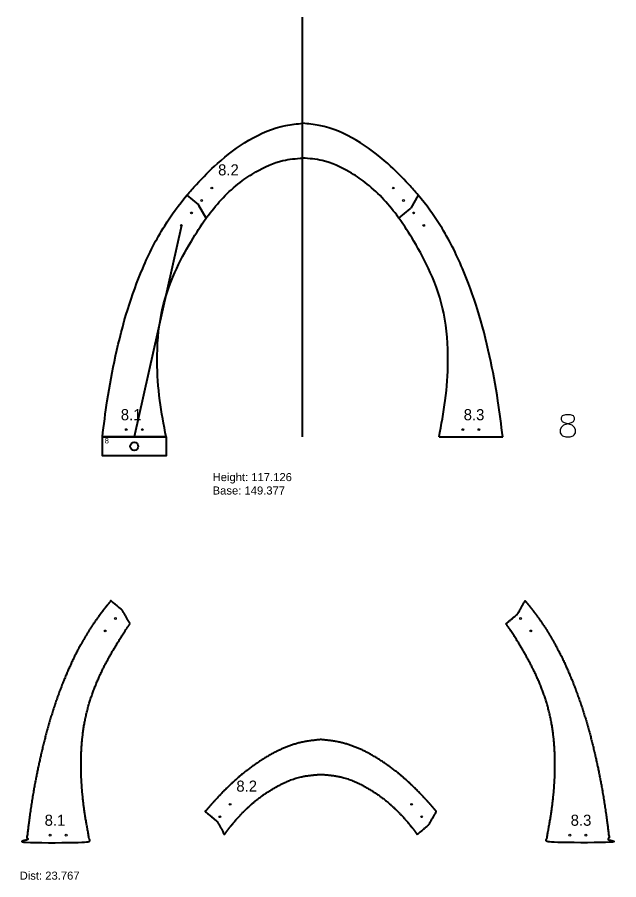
# Model space of a CAD drawing. Header units: inches. Extents: x -1683 to 11264, y -1696 to 4470.
# Drawn here: x 328.9 to 553.3, y 29.5 to 351.6 of the extents above; entities that cross this region are included whole.
import ezdxf

# ---------------------------------------------------------------- set-up
doc = ezdxf.new("R2010")
doc.units = ezdxf.units.IN
doc.header["$MEASUREMENT"] = 0
doc.layers.add('Anchoring', color=1, linetype='Continuous')
doc.layers.add('Annotation', color=7, linetype='Continuous', lineweight=9)
doc.layers.add('Drilling', color=3, linetype='Continuous', lineweight=13)
doc.styles.get("Standard").update_dxf_attribs({"font": 'Arial.ttf'})
doc.styles.add('Tw Cen MT', font='')
doc.styles.get('Tw Cen MT').set_extended_font_data('Tw Cen MT')

msp = doc.modelspace()

# ---------------------------------------------------------------- linework, layer by layer
for p, q in [((435.336, 194.838), (435.336, 351.578)), ((392.205, 285.112), (396.432, 281.592)), ((478.467, 285.112), (475.749, 280.33)), ((399.38, 276.536), (396.662, 281.318)), ((471.292, 276.536), (475.519, 280.055)), ((384.414, 194.838), (360.647, 194.838)), ((486.258, 194.838), (510.025, 194.838))]:
    msp.add_line(p, q)
for centre, start, end in [((395.793, 280.824), 29.61208, 50.21983), ((474.879, 280.824), 309.78017, 330.38792)]:
    msp.add_arc(centre, 1, start, end)
for points, knots in [([(392.205, 285.112), (393.34, 286.469), (396.944, 290.59), (404.227, 297.937), (415.028, 306.149), (426.209, 311.062), (433.245, 311.757), (435.336, 311.964)], [96.9492748, 96.9492748, 96.9492748, 96.9492748, 102.2464468, 113.3375974, 127.9416219, 142.8153982, 149.1032134, 149.1032134, 149.1032134, 149.1032134]), ([(478.467, 285.112), (477.332, 286.469), (473.728, 290.59), (466.445, 297.937), (455.644, 306.149), (444.462, 311.062), (437.427, 311.757), (435.336, 311.964)], [96.9492748, 96.9492748, 96.9492748, 96.9492748, 102.2464468, 113.3375974, 127.9416219, 142.8153982, 149.1032134, 149.1032134, 149.1032134, 149.1032134]), ([(399.38, 276.536), (399.645, 276.903), (403.282, 281.867), (409.15, 288.204), (418.897, 294.648), (426.737, 298.302), (432.867, 298.786), (435.336, 298.981)], [85.9634453, 85.9634453, 85.9634453, 85.9634453, 87.3194161, 104.382305, 111.4292321, 122.3862519, 129.7775137, 129.7775137, 129.7775137, 129.7775137]), ([(471.292, 276.536), (471.027, 276.903), (467.39, 281.867), (461.522, 288.204), (451.775, 294.648), (443.934, 298.302), (437.805, 298.786), (435.336, 298.981)], [85.9634453, 85.9634453, 85.9634453, 85.9634453, 87.3194161, 104.382305, 111.4292321, 122.3862519, 129.7775137, 129.7775137, 129.7775137, 129.7775137]), ([(360.647, 194.838), (361.209, 199.357), (362.471, 209.502), (365.422, 225.442), (369.669, 242.012), (375.567, 258.396), (382.812, 272.88), (389.184, 281.497), (392.205, 285.112)], [0, 0, 0, 0, 13.6596473, 30.6659379, 48.5972188, 64.9107797, 82.8410932, 96.9492748, 96.9492748, 96.9492748, 96.9492748]), ([(510.025, 194.838), (509.463, 199.357), (508.201, 209.502), (505.25, 225.442), (501.003, 242.012), (495.105, 258.396), (487.86, 272.88), (481.488, 281.497), (478.467, 285.112)], [0, 0, 0, 0, 13.6596473, 30.6659379, 48.5972188, 64.9107797, 82.8410932, 96.9492748, 96.9492748, 96.9492748, 96.9492748]), ([(384.414, 194.838), (383.552, 199.38), (381.78, 208.714), (380.697, 224.206), (381.834, 240.536), (386.9, 255.625), (393.221, 267.189), (397.392, 273.778), (399.38, 276.536)], [0, 0, 0, 0, 13.8592311, 28.4796601, 46.5034806, 62.5620392, 75.7829757, 85.9634453, 85.9634453, 85.9634453, 85.9634453]), ([(486.258, 194.838), (487.12, 199.38), (488.892, 208.714), (489.975, 224.206), (488.838, 240.536), (483.772, 255.625), (477.451, 267.189), (473.28, 273.778), (471.292, 276.536)], [0, 0, 0, 0, 13.8592311, 28.4796601, 46.5034806, 62.5620392, 75.7829757, 85.9634453, 85.9634453, 85.9634453, 85.9634453])]:
    msp.add_open_spline(points, degree=3, knots=knots)
for points, weights, knots in [([(370.967, 125.09), (368.98, 122.332), (364.809, 115.742), (358.487, 104.179), (353.422, 89.089), (352.284, 72.76), (353.367, 57.267), (355.139, 47.934), (356.001, 43.392), (348.079, 43.392), (340.157, 43.392), (332.235, 43.392), (332.797, 47.911), (334.058, 58.056), (337.009, 73.996), (341.256, 90.565), (347.154, 106.95), (354.399, 121.433), (360.771, 130.05), (363.792, 133.666), (365.201, 132.492), (366.611, 131.319), (368.02, 130.146), (368.112, 130.069), (368.19, 129.977), (368.249, 129.872), (369.155, 128.278), (370.061, 126.684), (370.967, 125.09)], [1, 1, 1, 1, 1, 1, 1, 1, 1, 1, 1, 1, 1, 1, 1, 1, 1, 1, 1, 1, 1, 1, 1, 0.989248627568, 0.989248627568, 1, 1, 1, 1], [0, 0, 0, 0, 10.1804697, 23.4014062, 39.4599647, 57.4837852, 72.1042143, 85.9634453, 85.9634453, 85.9634453, 86.9634453, 86.9634453, 86.9634453, 100.6230926, 117.6293832, 135.5606641, 151.8742251, 169.8045386, 183.9127201, 183.9127201, 183.9127201, 184.9127201, 184.9127201, 184.9127201, 185.2723932, 185.2723932, 185.2723932, 186.2723932, 186.2723932, 186.2723932, 186.2723932]), ([(511.212, 125.09), (513.199, 122.332), (517.37, 115.742), (523.692, 104.179), (528.757, 89.089), (529.895, 72.76), (528.812, 57.267), (527.04, 47.934), (526.178, 43.392), (534.1, 43.392), (542.022, 43.392), (549.944, 43.392), (549.382, 47.911), (548.121, 58.056), (545.169, 73.996), (540.923, 90.565), (535.025, 106.95), (527.779, 121.433), (521.408, 130.05), (518.387, 133.666), (517.481, 132.072), (516.575, 130.477), (515.669, 128.883), (515.609, 128.779), (515.532, 128.686), (515.439, 128.609), (514.03, 127.436), (512.621, 126.263), (511.212, 125.09)], [1, 1, 1, 1, 1, 1, 1, 1, 1, 1, 1, 1, 1, 1, 1, 1, 1, 1, 1, 1, 1, 1, 1, 0.989248627568, 0.989248627568, 1, 1, 1, 1], [0, 0, 0, 0, 10.1804697, 23.4014062, 39.4599647, 57.4837852, 72.1042143, 85.9634453, 85.9634453, 85.9634453, 86.9634453, 86.9634453, 86.9634453, 100.6230926, 117.6293832, 135.5606641, 151.8742251, 169.8045386, 183.9127201, 183.9127201, 183.9127201, 184.9127201, 184.9127201, 184.9127201, 185.2723932, 185.2723932, 185.2723932, 186.2723932, 186.2723932, 186.2723932, 186.2723932]), ([(403.47, 51.183), (403.411, 51.287), (403.333, 51.38), (403.241, 51.457), (401.832, 52.63), (400.423, 53.803), (399.013, 54.977), (400.148, 56.334), (403.752, 60.455), (411.035, 67.802), (421.836, 76.014), (433.018, 80.926), (440.054, 81.622), (442.144, 81.829), (444.235, 81.622), (451.271, 80.926), (462.453, 76.014), (473.253, 67.802), (480.536, 60.455), (484.14, 56.334), (485.275, 54.977), (484.369, 53.382), (483.463, 51.788), (482.557, 50.194), (482.497, 50.09), (482.42, 49.997), (482.328, 49.92), (480.918, 48.747), (479.509, 47.574), (478.1, 46.401), (477.836, 46.768), (474.198, 51.732), (468.33, 58.069), (458.583, 64.513), (450.743, 68.167), (444.613, 68.651), (442.144, 68.845), (439.675, 68.651), (433.546, 68.167), (425.705, 64.513), (415.958, 58.069), (410.09, 51.732), (406.453, 46.768), (406.188, 46.401), (405.282, 47.995), (404.376, 49.589), (403.47, 51.183)], [1, 0.989248627568, 0.989248627568, 1, 1, 1, 1, 1, 1, 1, 1, 1, 1, 1, 1, 1, 1, 1, 1, 1, 1, 1, 1, 1, 0.989248627568, 0.989248627568, 1, 1, 1, 1, 1, 1, 1, 1, 1, 1, 1, 1, 1, 1, 1, 1, 1, 1, 1, 1, 1], [0, 0, 0, 0, 0.3596731, 0.3596731, 0.3596731, 1.3596731, 1.3596731, 1.3596731, 6.6568451, 17.7479957, 32.3520202, 47.2257965, 53.5136118, 53.5136118, 53.5136118, 59.801427, 74.6752033, 89.2792279, 100.3703784, 105.6675504, 105.6675504, 105.6675504, 106.6675504, 106.6675504, 106.6675504, 107.0272235, 107.0272235, 107.0272235, 108.0272235, 108.0272235, 108.0272235, 109.3831943, 126.4460832, 133.4930103, 144.45003, 151.8412919, 151.8412919, 151.8412919, 159.2325538, 170.1895736, 177.2365007, 194.2993895, 195.6553603, 195.6553603, 195.6553603, 196.6553603, 196.6553603, 196.6553603, 196.6553603])]:
    msp.add_rational_spline(points, weights, degree=3, knots=knots)
at = {"layer": 'Anchoring'}
msp.add_line((390.104, 273.849), (372.531, 194.838), dxfattribs=at)
msp.add_lwpolyline([(360.647, 194.838), (384.414, 194.838), (384.414, 187.838), (360.647, 187.838)], close=True, dxfattribs=at)
msp.add_circle((372.531, 191.338), 1.5, dxfattribs=at)
at = {"layer": 'Annotation'}
msp.add_lwpolyline([(533.521, 194.838), (535.129, 194.838), (536.335, 195.24), (536.737, 195.641), (537.138, 196.445), (537.138, 197.651), (536.737, 198.455), (535.933, 199.258), (534.727, 199.66), (533.12, 200.062), (532.316, 200.464), (531.914, 201.268), (531.914, 202.072), (532.316, 202.875), (533.521, 203.277), (535.129, 203.277), (536.335, 202.875), (536.737, 202.072), (536.737, 201.268), (536.335, 200.464), (535.531, 200.062), (533.923, 199.66), (532.718, 199.258), (531.914, 198.455), (531.512, 197.651), (531.512, 196.445), (531.914, 195.641), (532.316, 195.24)], close=True, dxfattribs=at)
at = {"layer": 'Drilling'}
for centre in [(401.481, 287.798), (469.191, 287.798), (397.689, 283.149), (472.983, 283.149), (393.896, 278.499), (476.776, 278.499), (390.104, 273.849), (480.568, 273.849), (369.531, 197.588), (375.531, 197.588), (495.141, 197.588), (501.141, 197.588), (365.484, 127.053), (516.695, 127.053), (361.691, 122.403), (520.488, 122.403), (408.289, 57.663), (475.999, 57.663), (404.497, 53.013), (479.792, 53.013), (341.118, 46.142), (347.118, 46.142), (535.061, 46.142), (541.061, 46.142)]:
    msp.add_circle(centre, 0.323, dxfattribs=at)

# ---------------------------------------------------------------- texts
at = {"layer": 'Annotation', "color": 7, "char_height": 7, "line_spacing_factor": 0.481418, "style": 'Tw Cen MT'}
for s, insert, attachment_point in [('{\\H0.59259x;8.2}', (403.815, 292.453), 7), ('{\\H0.59259x;8.1}', (367.501, 201.031), 7), ('{\\H0.59259x;8.3}', (503.171, 201.031), 9), ('{\\H0.59259x;8.2}', (410.623, 62.318), 7), ('{\\H0.59259x;8.1}', (339.089, 49.584), 7), ('{\\H0.59259x;8.3}', (543.09, 49.584), 9)]:
    msp.add_mtext(s, dxfattribs=dict(at, insert=insert, attachment_point=attachment_point))
at = {"layer": 'Annotation', "attachment_point": 1}
for s, width, insert, char_height in [('8', 4, (361.495, 194.429), 2), ('Height: 117.126\\PBase: 149.377', 45.21016, (401.767, 181.352), 3), ('Dist: 23.767', 45.21016, (329.764, 32.532), 3)]:
    msp.add_mtext_dynamic_manual_height_columns(s, width=width, gutter_width=1, heights=[0], dxfattribs=dict(at, insert=insert, char_height=char_height))

doc.saveas('drawing.dxf')
